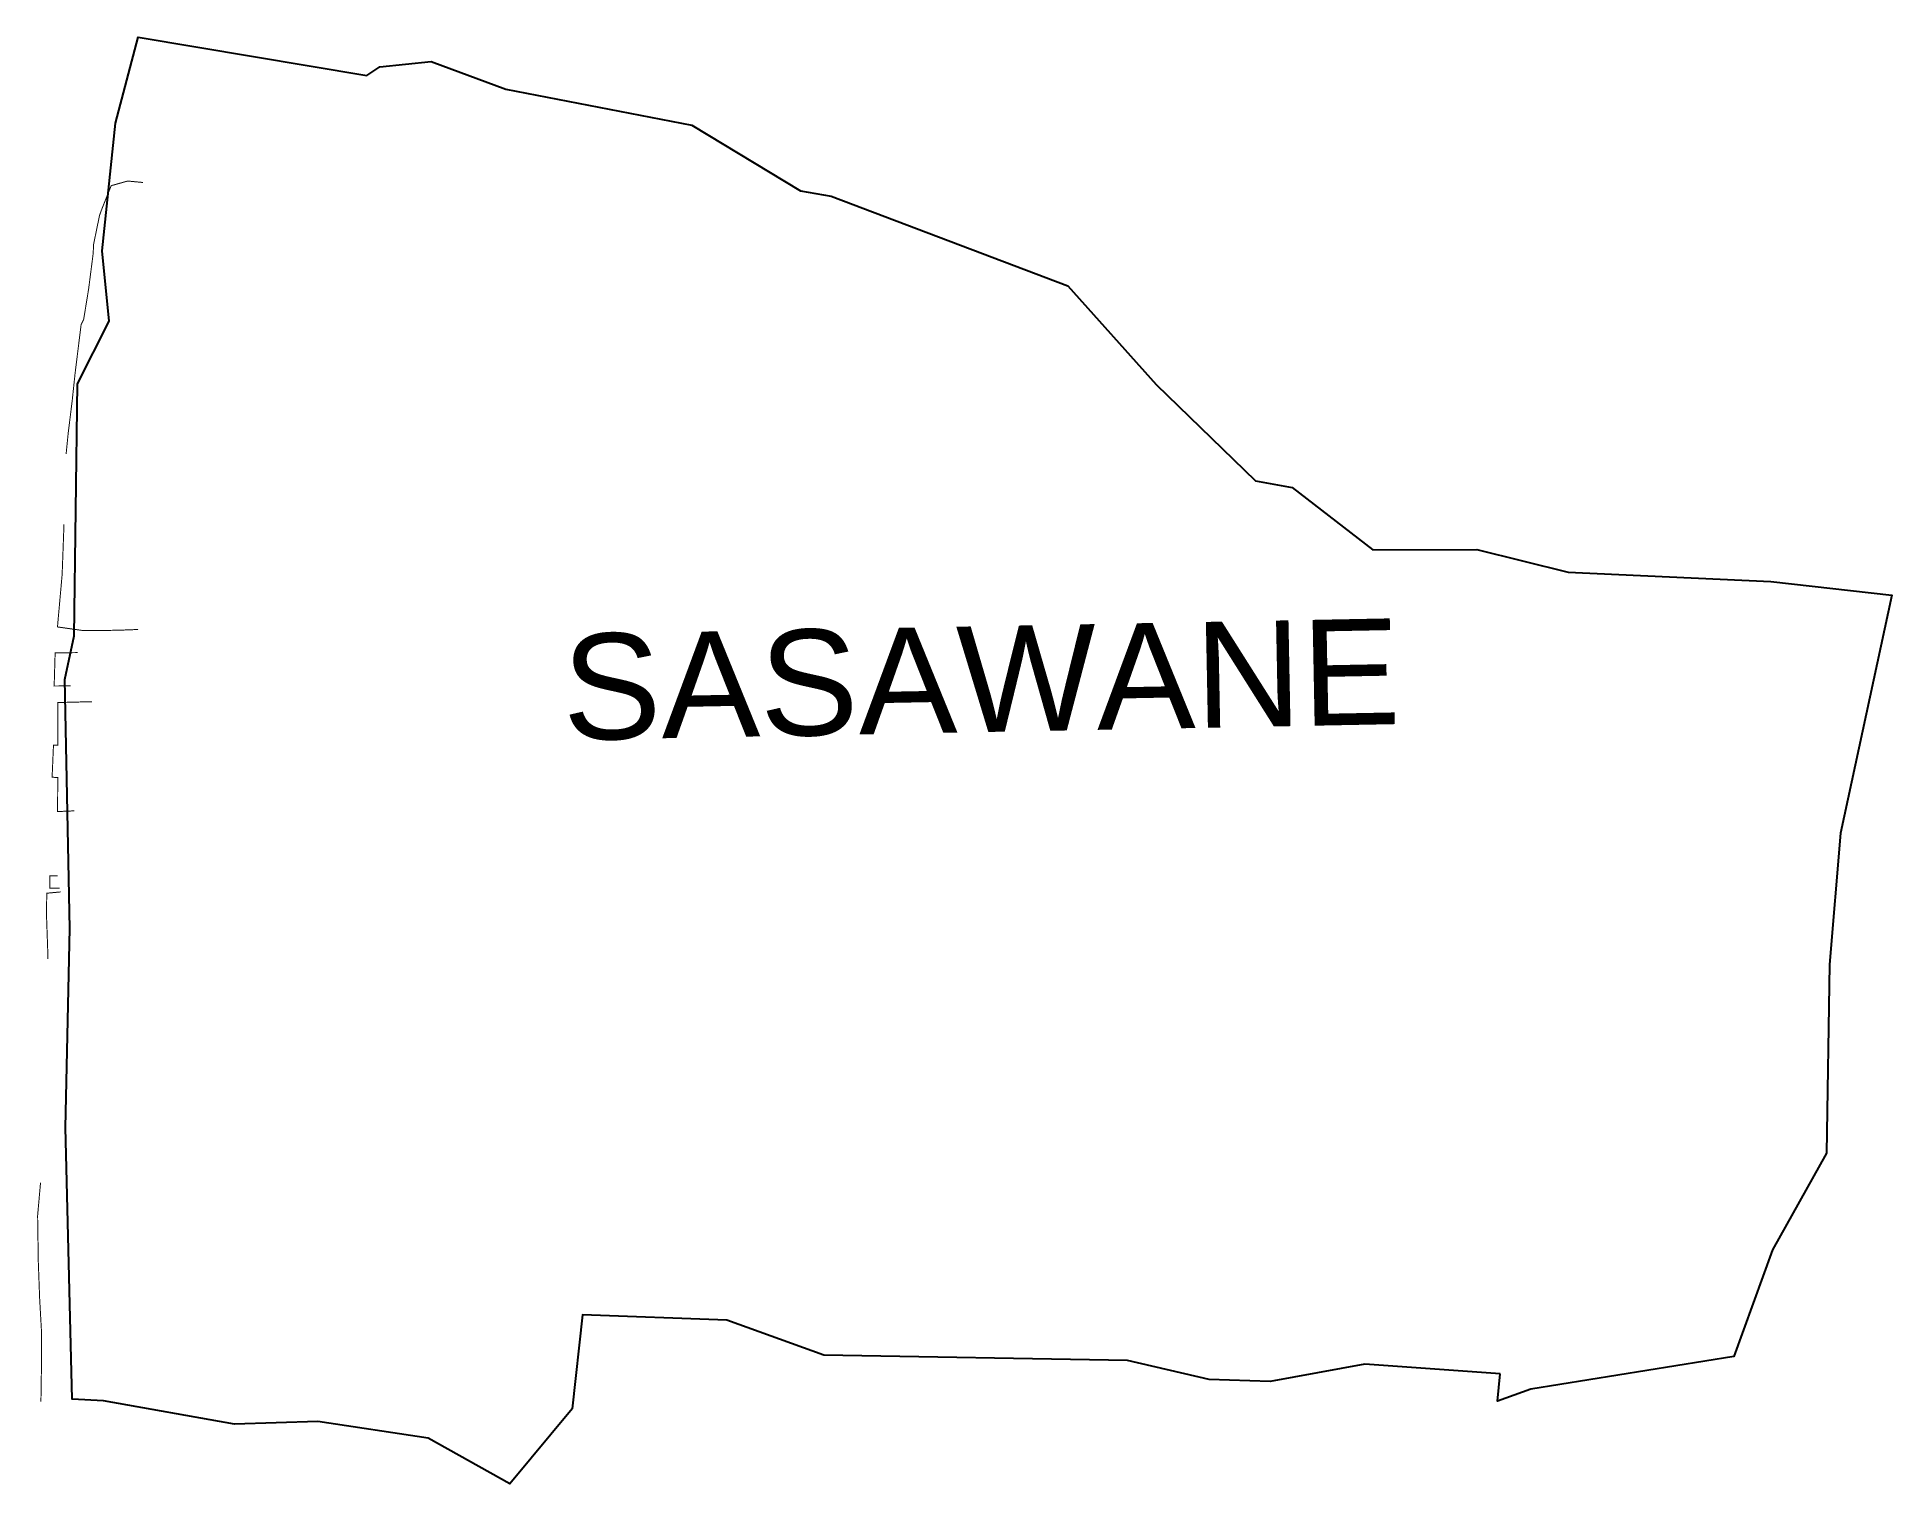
# Model space of a CAD drawing. Header units: metres. Extents: x 274835 to 276741, y 2077873 to 2079360.
import ezdxf

# ---------------------------------------------------------------- set-up
doc = ezdxf.new("R2010")
doc.units = ezdxf.units.M
for name, color, linetype in [('SEAWALL', 170, 'Continuous'), ('village', 3, 'Continuous'), ('VILLAGE NAME', 250, 'Continuous')]:
    doc.layers.add(name, color=color, linetype=linetype)
doc.styles.get("Standard").update_dxf_attribs({"font": 'simplex.shx'})

msp = doc.modelspace()

# ---------------------------------------------------------------- linework, layer by layer
at = {"layer": 'SEAWALL', "color": 30, "const_width": 1, "flags": 128}
for points in [[(274943.6, 2079210.7), (274927.9, 2079212.2), (274911, 2079207.4), (274900.9, 2079182.1), (274899, 2079176.8), (274892.9, 2079147.1), (274892.5, 2079137.8), (274887.8, 2079101.2), (274882.7, 2079069.9), (274880.1, 2079064.7), (274873.9, 2079014.5), (274871, 2078987), (274866.9, 2078953.8), (274864.7, 2078931.8)], [(274862.5, 2078859.5), (274860.6, 2078807.8), (274855.8, 2078754), (274882, 2078750.3), (274896, 2078750.2), (274921, 2078750.7), (274938.7, 2078751.4)], [(274869.3, 2078693.4), (274852.4, 2078693.3), (274853.4, 2078727.4), (274876.7, 2078727.6)], [(274891.2, 2078677.2), (274856.2, 2078676.3), (274856.2, 2078632.6), (274851.7, 2078632.6), (274850.3, 2078599.6), (274856.1, 2078599.2), (274855.9, 2078564.3), (274873, 2078565)], [(274844.7, 2078473.3), (274844.9, 2078480.4), (274859, 2078481.7)], [(274858.1, 2078485.7), (274847.8, 2078485.6), (274848.1, 2078498.4), (274855.9, 2078498.4)], [(274844.7, 2078473.3), (274844.5, 2078458.6), (274846, 2078415.7), (274846, 2078412.8)], [(274838.4, 2078182.9), (274835.4, 2078149.1), (274836.1, 2078101.7), (274837.5, 2078063.6), (274839.4, 2078029.7), (274839.3, 2077990.8), (274838.8, 2077957.8)]]:
    msp.add_lwpolyline(points, dxfattribs=at)
at = {"layer": 'village', "color": 3, "true_color": 0x00ff00}
msp.add_polyline3d([(276338.2, 2077986.7, 0), (276199.1, 2077996.3, 0), (276101.9, 2077978.5, 0), (276039, 2077980.6, 0), (275955.4, 2078000.4, 0), (275643.2, 2078005.8, 0), (275543.7, 2078041.8, 0), (275395.3, 2078047.2, 0), (275384.8, 2077950.4, 0), (275320.5, 2077873.4, 0), (275236.7, 2077920.5, 0), (275123.3, 2077937.4, 0), (275037.8, 2077934.9, 0), (274903.1, 2077958.7, 0), (274870.8, 2077960.6, 0), (274864.2, 2078239.7, 0), (274868.5, 2078444.1, 0), (274863.3, 2078699.9, 0), (274872.8, 2078745, 0), (274876.5, 2079003.7, 0), (274908.9, 2079068.1, 0), (274901.8, 2079140.5, 0), (274915.5, 2079271.8, 0), (274938.6, 2079360.1, 0), (275173.5, 2079320.7, 0), (275187.1, 2079329.6, 0), (275239.7, 2079334.9, 0), (275316.4, 2079306.6, 0), (275507.7, 2079269.7, 0), (275619.4, 2079202.2, 0), (275650.9, 2079196.7, 0), (275893.9, 2079104.5, 0), (275984.6, 2079003.2, 0), (276086.7, 2078904.3, 0), (276124.6, 2078897.4, 0), (276207.2, 2078833.3, 0), (276314.3, 2078833.7, 0), (276408, 2078810.4, 0), (276616.2, 2078800.6, 0), (276740.7, 2078786.7, 0), (276687.8, 2078542.1, 0), (276676.7, 2078407.1, 0), (276673.4, 2078213.4, 0), (276618.1, 2078113.9, 0), (276578.1, 2078004.4, 0), (276369.6, 2077970.8, 0), (276335.5, 2077958.3, 0)], close=True, dxfattribs=at)

# ---------------------------------------------------------------- texts
at = {"layer": 'VILLAGE NAME', "insert": (275373.5, 2078746.4), "char_height": 108.748, "attachment_point": 1, "rotation": 1.1028}
msp.add_mtext_dynamic_manual_height_columns('{\\fArial|b0|i0|c0|p34;SASAWANE}', width=726.929, gutter_width=543.7, heights=[0], dxfattribs=at)

doc.saveas('drawing.dxf')
